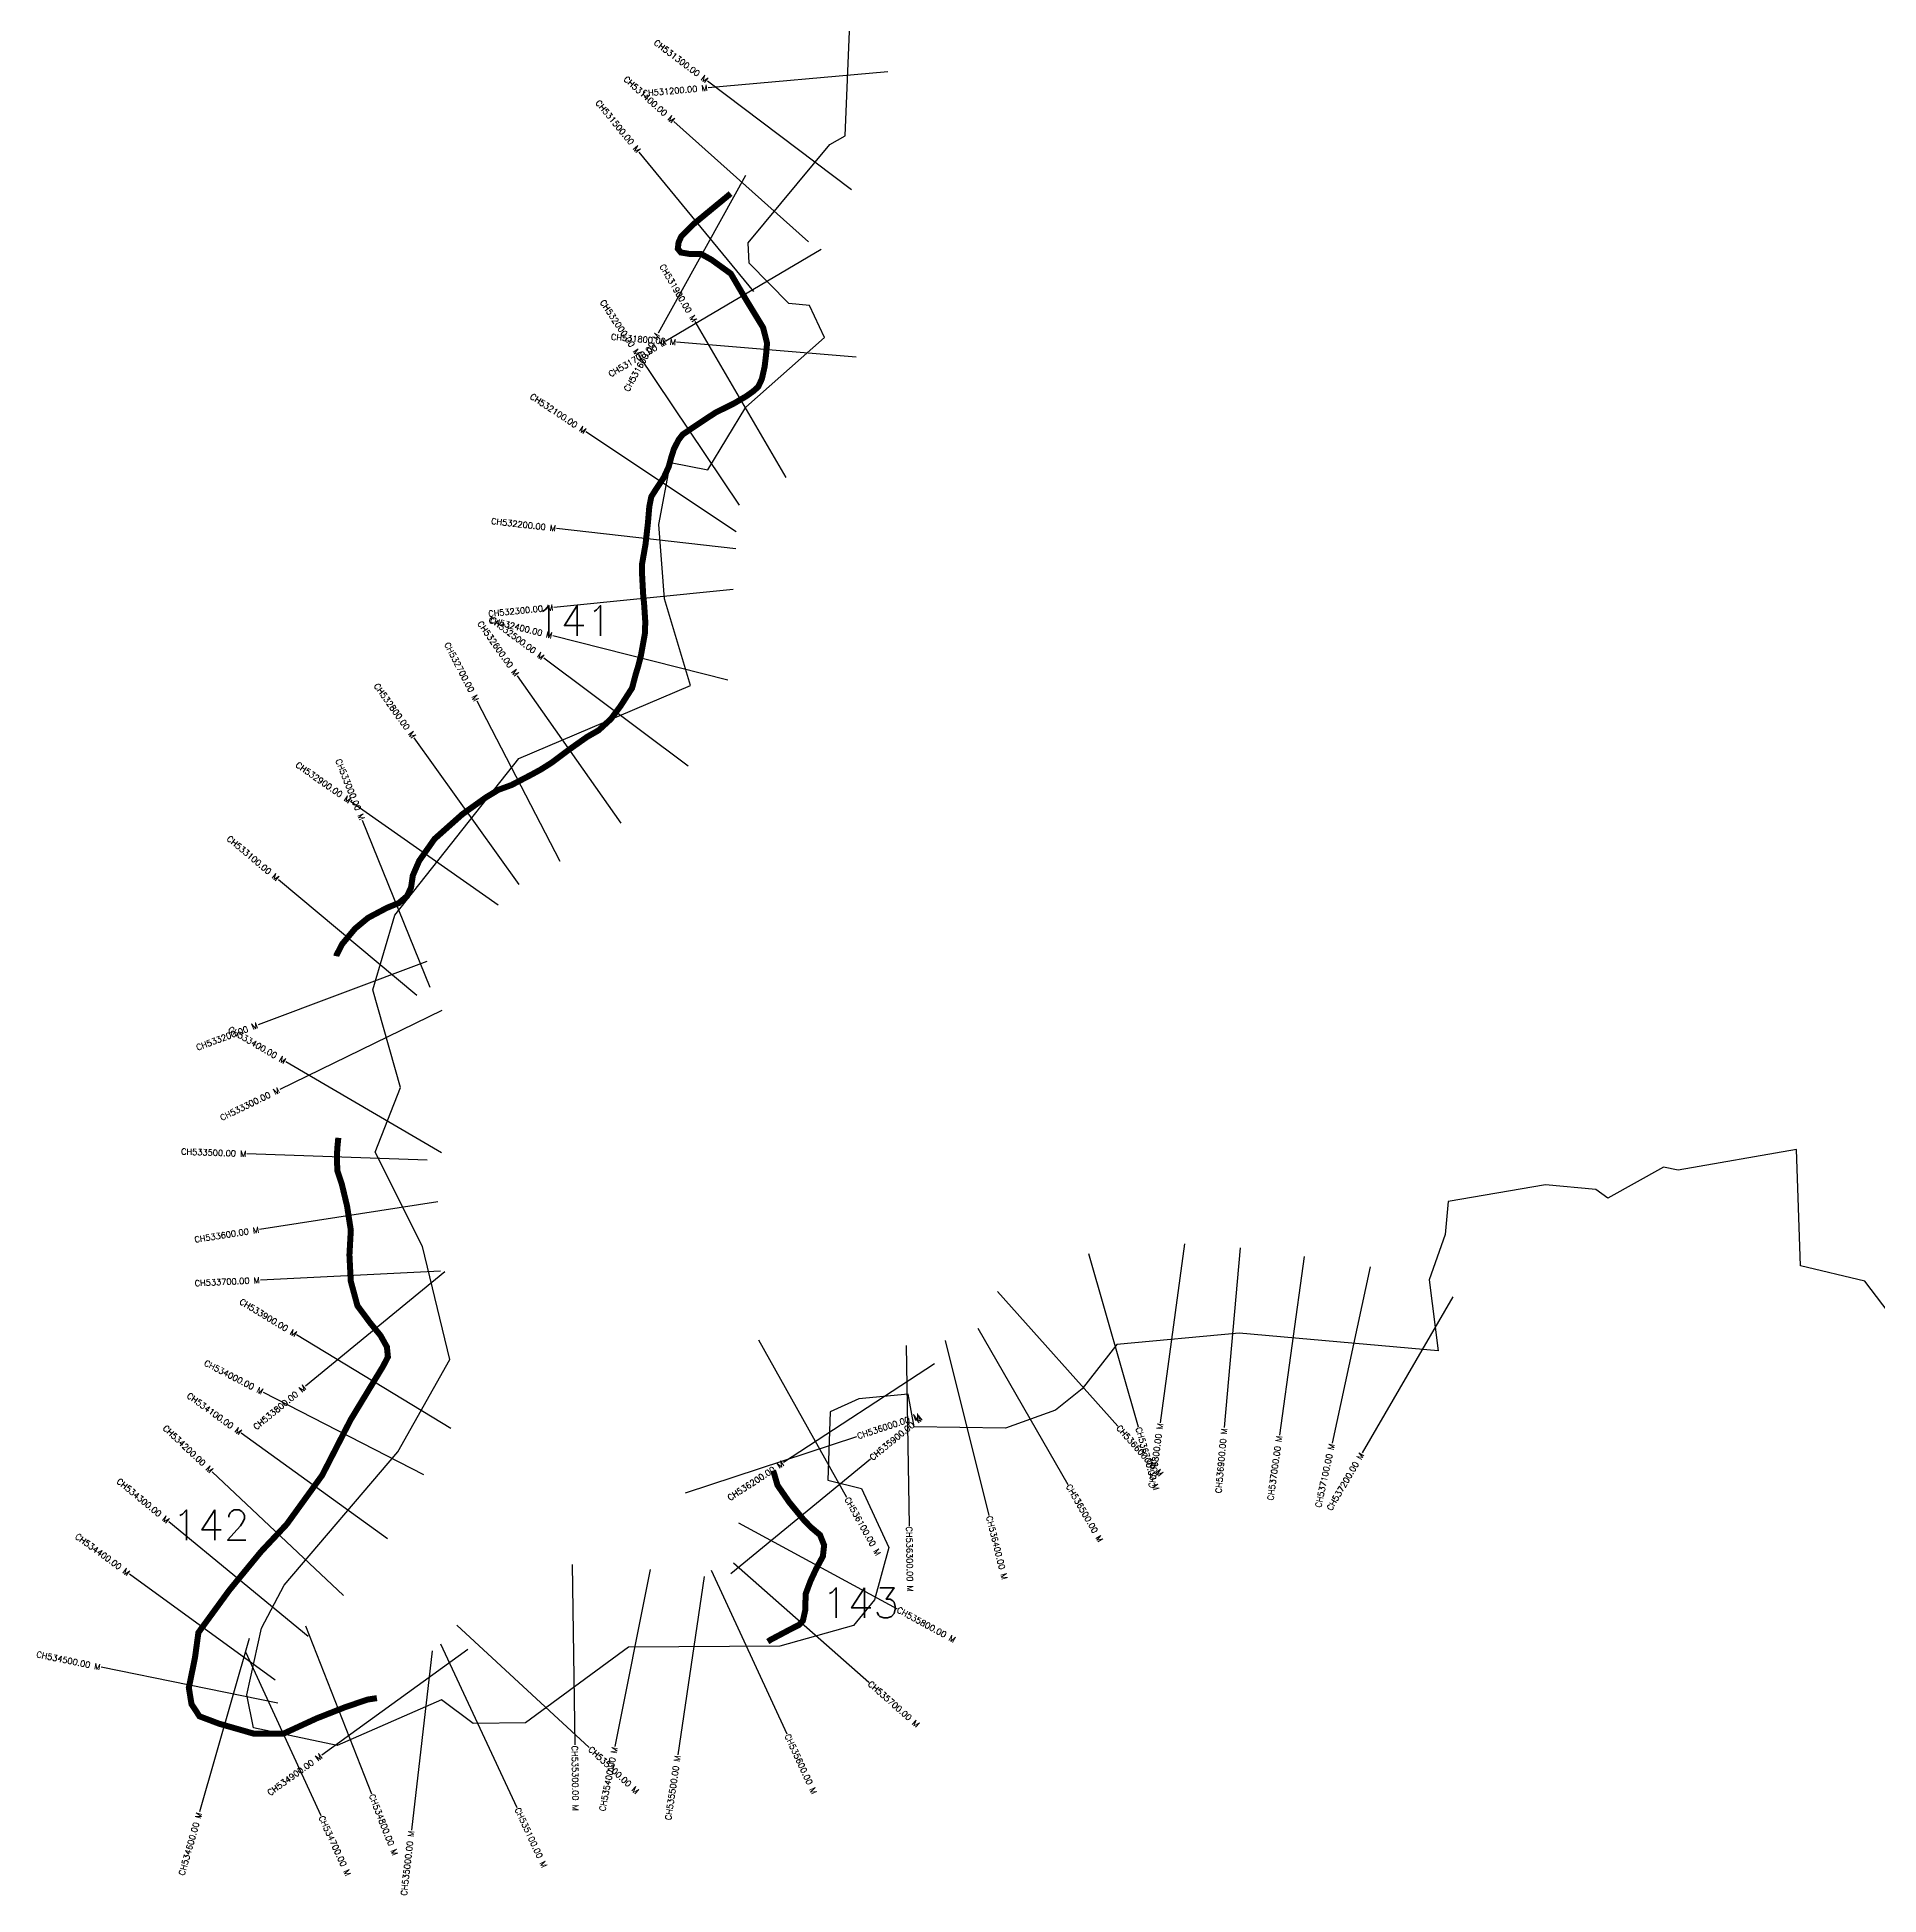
# Model space of a CAD drawing. Header units: metres. Extents: x 316295 to 324161, y 1868151 to 1873547.
# Drawn here: x 316295 to 319358, y 1868151 to 1871239 of the extents above; entities that cross this region are included whole.
import ezdxf
from ezdxf.enums import TextEntityAlignment as Align

# ---------------------------------------------------------------- set-up
doc = ezdxf.new("R2010")
doc.units = ezdxf.units.M
for name, color, linetype in [('CS', 134, 'Continuous'), ('CSMark', 6, 'Continuous'), ('UNPROTECTED', 10, 'Continuous'), ('village', 3, 'Continuous')]:
    doc.layers.add(name, color=color, linetype=linetype)
doc.styles.get("Standard").update_dxf_attribs({"font": 'simplex.shx'})

msp = doc.modelspace()

# ---------------------------------------------------------------- linework, layer by layer
at = {"layer": 'CS'}
for p, q in [((317649.4, 1870985.4), (317409.9, 1871166)), ((317709.7, 1871181.8), (317410.9, 1871155.2)), ((317577.7, 1870898.8), (317354, 1871098.7)), ((317486.7, 1870816.5), (317296.1, 1871048.2)), ((317473.1, 1871009.2), (317327.5, 1870746.9)), ((317599, 1870885.9), (317340.6, 1870733.6)), ((317540.6, 1870507.3), (317389.1, 1870766.2)), ((317462.7, 1870461.2), (317295.4, 1870710.2)), ((317657.3, 1870707.3), (317358.4, 1870732)), ((317457.3, 1870417), (317207.3, 1870582.9)), ((317456.7, 1870388.3), (317158.7, 1870422.4)), ((317452.7, 1870320.7), (317154.1, 1870291.2)), ((317443.3, 1870170), (317152.5, 1870243.6)), ((317266.4, 1869932.4), (317093.5, 1870177.6)), ((317377.6, 1870027), (317137.4, 1870206.7)), ((317164.6, 1869868.8), (317026.4, 1870135)), ((317096.5, 1869830.3), (316922, 1870074.4)), ((317061.8, 1869796.1), (316816.1, 1869968.2)), ((316948.3, 1869658.9), (316836.2, 1869937.1)), ((316926.1, 1869645.7), (316696.2, 1869838.4)), ((316943.1, 1869702.6), (316662.2, 1869597.2)), ((316968, 1869621.1), (316698.3, 1869489.7)), ((316967.5, 1869384.5), (316708.4, 1869535.7)), ((316943.4, 1869371.9), (316643.6, 1869382.6)), ((316961, 1869302.7), (316664.5, 1869256.7)), ((318202.9, 1869232.9), (318162.9, 1868935.5)), ((318295.7, 1869226.3), (318269.2, 1868927.4)), ((318043.2, 1869217.2), (318126.2, 1868928.9)), ((318402.2, 1869212), (318360.9, 1868914.8)), ((318512.2, 1869194.9), (318448.5, 1868901.7)), ((316965.7, 1869187.4), (316666.1, 1869172.7)), ((316972.9, 1869186.6), (316740.9, 1868996.4)), ((317892.1, 1869153.8), (318092.1, 1868930.1)), ((318649.4, 1869144.7), (318498.5, 1868885.4)), ((316982.9, 1868926.2), (316726.3, 1869081.6)), ((317494.8, 1869073.5), (317641.1, 1868811.6)), ((317805.2, 1869072.5), (317877.9, 1868781.4)), ((317859.2, 1869092.8), (318009.3, 1868833.1)), ((317740.3, 1869064), (317745.1, 1868764)), ((317787.2, 1869033.3), (317536, 1868869.3)), ((316937.9, 1868849), (316671, 1868986)), ((316877.4, 1868742.4), (316634.3, 1868918.2)), ((317373.2, 1868818.9), (317658.1, 1868912.7)), ((316804.3, 1868648.1), (316586, 1868853.9)), ((317448.7, 1868685.1), (317680.7, 1868875.4)), ((316745.5, 1868580.4), (316513.6, 1868770.8)), ((317461.2, 1868769.1), (317725, 1868626.1)), ((317184.5, 1868699.7), (317188.9, 1868399.8)), ((317452.9, 1868702.5), (317678.1, 1868504.2)), ((316690.8, 1868507.4), (316448.2, 1868683.9)), ((317314.6, 1868691.3), (317255.9, 1868397.1)), ((317404.4, 1868680), (317360.2, 1868383.3)), ((317415.7, 1868690.6), (317541.7, 1868418.3)), ((316647.5, 1868576.8), (316564.9, 1868288.5)), ((316741.2, 1868597.9), (316850.7, 1868318.6)), ((316992.9, 1868599.1), (317213.2, 1868395.5)), ((316641.6, 1868554.8), (316766.9, 1868282.3)), ((317011.2, 1868558.8), (316768.1, 1868383.1)), ((316951.7, 1868556.2), (316917.2, 1868258.2)), ((316965.9, 1868567.7), (317092.7, 1868295.8)), ((316694.9, 1868469.2), (316401, 1868529))]:
    msp.add_line(p, q, dxfattribs=at)
at = {"layer": 'UNPROTECTED', "const_width": 10, "flags": 128}
for points in [[(317448.2, 1870979.1), (317385.9, 1870927.8), (317366, 1870907.7), (317361.6, 1870897.8), (317360.4, 1870887.5), (317365.4, 1870881.2), (317381.4, 1870878.5), (317398.8, 1870878.9), (317416.6, 1870869), (317448.5, 1870846), (317474.5, 1870801.7), (317502.2, 1870756.4), (317508.8, 1870730.5), (317507.2, 1870711.4), (317504.8, 1870691.5), (317500.2, 1870671), (317494.1, 1870657.9), (317486, 1870650.6), (317474.4, 1870642.3), (317453.4, 1870630), (317423.1, 1870615), (317404.2, 1870602.6), (317368.7, 1870578.8), (317361.6, 1870569.7), (317353.9, 1870554.5), (317349.8, 1870541.7), (317345.2, 1870524.9), (317337.1, 1870507.2), (317324.3, 1870487.9), (317316.2, 1870475), (317313, 1870459), (317310.6, 1870430.9), (317306.7, 1870396.3), (317300.7, 1870362.1), (317300.9, 1870346.3), (317302.7, 1870312.9), (317304.3, 1870296.9), (317306.3, 1870266.8), (317305.5, 1870246.8), (317299, 1870211), (317294.6, 1870193.8), (317290.4, 1870180.1), (317284.3, 1870157), (317264.9, 1870126.8), (317249.1, 1870105.6), (317228.4, 1870086.6), (317209.6, 1870075.9), (317179.4, 1870054.6), (317150.9, 1870033.2), (317132.7, 1870021.7), (317116.4, 1870012.8), (317083.8, 1869995.8), (317062.1, 1869987.9), (317041, 1869975.1), (317001.7, 1869947), (316955.7, 1869906.1), (316930.1, 1869869.6), (316919.6, 1869845.3), (316916.7, 1869825.5), (316910, 1869811.1), (316896.3, 1869799.6), (316876.5, 1869791.6), (316845.2, 1869775), (316823.7, 1869757.2), (316802, 1869731.2), (316793, 1869713.6), (316792.5, 1869711.1)], [(316795.7, 1869409.3), (316793.9, 1869390.7), (316793.3, 1869372.4), (316794.3, 1869353.9), (316801.3, 1869333.2), (316810.2, 1869296.1), (316816.5, 1869255.6), (316814.2, 1869214.4), (316816.4, 1869171), (316827.5, 1869130.1), (316848.9, 1869101.3), (316865.9, 1869080.6), (316876.5, 1869061.6), (316878.2, 1869044.9), (316869.9, 1869029), (316849.6, 1868995.6), (316816.3, 1868940.7), (316768.9, 1868848.3), (316709.8, 1868766.6), (316667.1, 1868721.2), (316614.6, 1868657.4), (316573.6, 1868601.2), (316563, 1868586.7), (316557.3, 1868544.8), (316547.1, 1868495.1), (316551.5, 1868467.8), (316564.8, 1868447.5), (316597.4, 1868435.2), (316654.2, 1868418.9), (316704, 1868418.4), (316759.6, 1868444), (316806.7, 1868462.5), (316844.2, 1868475.3), (316859.9, 1868477.7)], [(317510, 1868571.7), (317515.2, 1868575), (317548.4, 1868592.6), (317562.3, 1868599.6), (317568.5, 1868606.7), (317572.2, 1868623.2), (317573.1, 1868651.1), (317581.3, 1868673), (317590.7, 1868693.1), (317601.7, 1868713.5), (317603.7, 1868731.9), (317596.9, 1868749), (317581.6, 1868761.9), (317569.1, 1868774.9), (317545.8, 1868803.3), (317526.2, 1868831.6), (317520.6, 1868850.9), (317518.9, 1868856)]]:
    msp.add_lwpolyline(points, dxfattribs=at)
at = {"layer": 'village', "color": 6}
msp.add_polyline3d([(319394.4, 1869092.2, 0), (319334.7, 1869170.9, 0), (319227.6, 1869196.7, 0), (319220.9, 1869389.8, 0), (319024.1, 1869355.7, 0), (318999.9, 1869360.5, 0), (318907.3, 1869309.2, 0), (318887.5, 1869323.1, 0), (318803.4, 1869331.2, 0), (318641.6, 1869303.4, 0), (318636.8, 1869248.6, 0), (318610.2, 1869173.2, 0), (318624.9, 1869055.3, 0), (318294, 1869084.5, 0), (318090.8, 1869065.8, 0), (318032.7, 1868991.8, 0), (317988.7, 1868956.6, 0), (317905.6, 1868926.4, 0), (317753.3, 1868929, 0), (317743.5, 1868983.1, 0), (317661.2, 1868975.2, 0), (317613.6, 1868953.5, 0), (317609.8, 1868840, 0), (317665.7, 1868826.2, 0), (317711.2, 1868727.9, 0), (317687.3, 1868640.9, 0), (317652.6, 1868598.2, 0), (317529.8, 1868563.9, 0), (317278.5, 1868562.3, 0), (317107, 1868436.6, 0), (317020, 1868435.3, 0), (316967.6, 1868475.1, 0), (316793.7, 1868399.2, 0), (316654.8, 1868428.4, 0), (316643.5, 1868483.3, 0), (316668.1, 1868594, 0), (316705.4, 1868665.4, 0), (316894.9, 1868887.2, 0), (316981.2, 1869040.7, 0), (316936, 1869228.4, 0), (316856.8, 1869385.3, 0), (316899, 1869493, 0), (316852.9, 1869655.2, 0), (316889.7, 1869779.6, 0), (317095.9, 1870039.8, 0), (317381.7, 1870161, 0), (317338.4, 1870305.2, 0), (317328.8, 1870428.9, 0), (317348.2, 1870531.9, 0), (317410.1, 1870520, 0), (317473.6, 1870624.1, 0), (317604.1, 1870740.1, 0), (317579.4, 1870793, 0), (317544.8, 1870796.1, 0), (317478.8, 1870863.3, 0), (317477.4, 1870897.2, 0), (317613.1, 1871060.6, 0), (317638.7, 1871074.9, 0), (317652.3, 1871396.8, 0)], dxfattribs=at)

# ---------------------------------------------------------------- texts
at = {"char_height": 50, "attachment_point": 1}
for s, insert in [('\\pxt1;141', (317122.5, 1870294.1)), ('\\pxt1;142', (316519.5, 1868790.6)), ('\\pxt1;143', (317600, 1868661.1))]:
    msp.add_mtext_dynamic_manual_height_columns(s, width=70.183, gutter_width=1, heights=[0], dxfattribs=dict(at, insert=insert))
at = {"layer": 'CSMark'}
for s, rotation, p in [('CH531300.00 M', 322.9795, (317409.1, 1871166.6)), ('CH531400.00 M', 318.2153, (317353.3, 1871099.4)), ('CH531200.00 M', 5.0815, (317409.9, 1871155.1)), ('CH531500.00 M', 309.4343, (317295.5, 1871049)), ('CH531900.00 M', 300.3471, (317388.6, 1870767.1)), ('CH532000.00 M', 303.8807, (317294.9, 1870711.1)), ('CH531700.00 M', 30.522, (317339.7, 1870733)), ('CH531800.00 M', 355.2849, (317357.4, 1870732.1)), ('CH531600.00 M', 60.9571, (317327, 1870746)), ('CH532100.00 M', 326.431, (317206.5, 1870583.5)), ('CH532200.00 M', 353.4775, (317157.7, 1870422.5)), ('CH532300.00 M', 5.6443, (317153.1, 1870291.1)), ('CH532400.00 M', 345.8046, (317151.5, 1870243.9)), ('CH532500.00 M', 323.2025, (317136.6, 1870207.3)), ('CH532600.00 M', 305.1765, (317093, 1870178.4)), ('CH532700.00 M', 297.4464, (317025.9, 1870135.9)), ('CH532800.00 M', 305.5692, (316921.4, 1870075.2)), ('CH532900.00 M', 324.9878, (316815.3, 1869968.8)), ('CH533000.00 M', 291.9511, (316835.8, 1869938.1)), ('CH533100.00 M', 320.0309, (316695.4, 1869839.1)), ('CH533200.00 M', 20.565, (316661.3, 1869596.9)), ('CH533400.00 M', 329.7327, (316707.5, 1869536.2)), ('CH533300.00 M', 25.98, (316697.4, 1869489.3)), ('CH533500.00 M', 357.9552, (316642.6, 1869382.6)), ('CH533600.00 M', 8.8263, (316663.6, 1869256.5)), ('CH533700.00 M', 2.8119, (316665.1, 1869172.7)), ('CH533900.00 M', 328.7988, (316725.5, 1869082.1)), ('CH534000.00 M', 332.8161, (316670.1, 1868986.5)), ('CH534100.00 M', 324.1316, (316633.5, 1868918.8)), ('CH533800.00 M', 39.3408, (316740.1, 1868995.8)), ('CH534200.00 M', 316.6985, (316585.2, 1868854.6)), ('CH536800.00 M', 82.3385, (318162.7, 1868934.5)), ('CH536900.00 M', 84.9387, (318269.1, 1868926.4)), ('CH537000.00 M', 82.0808, (318360.7, 1868913.8)), ('CH537100.00 M', 77.7407, (318448.3, 1868900.7)), ('CH537200.00 M', 59.8203, (318498, 1868884.5)), ('CH536200.00 M', 33.1339, (317535.2, 1868868.8)), ('CH534300.00 M', 320.6054, (316512.9, 1868771.4)), ('CH534400.00 M', 323.9534, (316447.4, 1868684.5)), ('CH534500.00 M', 348.4874, (316400, 1868529.2)), ('CH534900.00 M', 35.855, (316767.3, 1868382.5)), ('CH535400.00 M', 78.7191, (317255.7, 1868396.1)), ('CH535500.00 M', 81.5374, (317360.1, 1868382.3)), ('CH534600.00 M', 74.0061, (316564.6, 1868287.5)), ('CH535000.00 M', 83.3936, (316917.1, 1868257.2))]:
    msp.add_text(s, height=10, rotation=rotation, dxfattribs=at).set_placement(p, align=Align.MIDDLE_RIGHT)
for s, rotation, p in [('CH536000.00 M', 18.2302, (317659.1, 1868913)), ('CH535900.00 M', 39.3706, (317681.4, 1868876.1)), ('CH536600.00 M', 311.8013, (318092.7, 1868929.4)), ('CH536700.00 M', 286.0617, (318126.5, 1868928)), ('CH536500.00 M', 300.0403, (318009.8, 1868832.3)), ('CH536100.00 M', 299.1854, (317641.6, 1868810.7)), ('CH536300.00 M', 270.9239, (317745.1, 1868763)), ('CH536400.00 M', 284.0111, (317878.1, 1868780.4)), ('CH535800.00 M', 331.5408, (317725.9, 1868625.6)), ('CH535700.00 M', 318.6315, (317678.8, 1868503.5)), ('CH535600.00 M', 294.8423, (317542.2, 1868417.4)), ('CH535300.00 M', 270.8357, (317188.9, 1868398.8)), ('CH535200.00 M', 317.2502, (317213.9, 1868394.8)), ('CH534800.00 M', 291.4184, (316851.1, 1868317.7)), ('CH535100.00 M', 295.0039, (317093.2, 1868294.9)), ('CH534700.00 M', 294.7025, (316767.3, 1868281.4))]:
    msp.add_text(s, height=10, rotation=rotation, dxfattribs=at).set_placement(p, align=Align.MIDDLE_LEFT)

doc.saveas('drawing.dxf')
